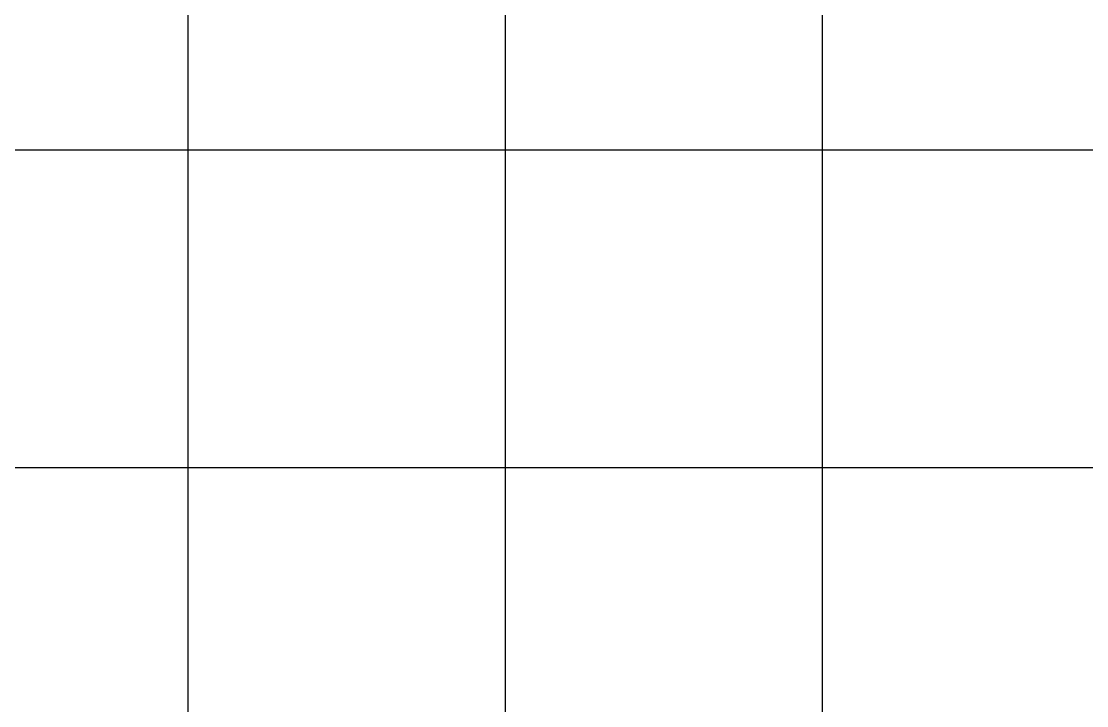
# Model space of a CAD drawing. Header units: centimetres. Extents: x -3207095 to 15275363, y -32656 to 4798027.
# Drawn here: x 710306.71 to 710319.31, y 4437621.83 to 4437629.91 of the extents above; entities that cross this region are included whole.
import ezdxf

# ---------------------------------------------------------------- set-up
doc = ezdxf.new("R2010")
doc.units = ezdxf.units.CM
doc.layers.add('a_seramik', color=241, linetype='Continuous')

msp = doc.modelspace()

# ---------------------------------------------------------------- linework, layer by layer
at = {"layer": 'a_seramik', "color": 253}
for p, q in [((710308.678, 4437632.396), (710308.678, 4437476.968)), ((710312.428, 4437632.142), (710312.428, 4437606.11)), ((710316.178, 4437632.142), (710316.178, 4437587.888)), ((710244.928, 4437628.392), (710378.128, 4437628.392)), ((710244.928, 4437624.642), (710378.128, 4437624.642))]:
    msp.add_line(p, q, dxfattribs=at)

doc.saveas('drawing.dxf')
